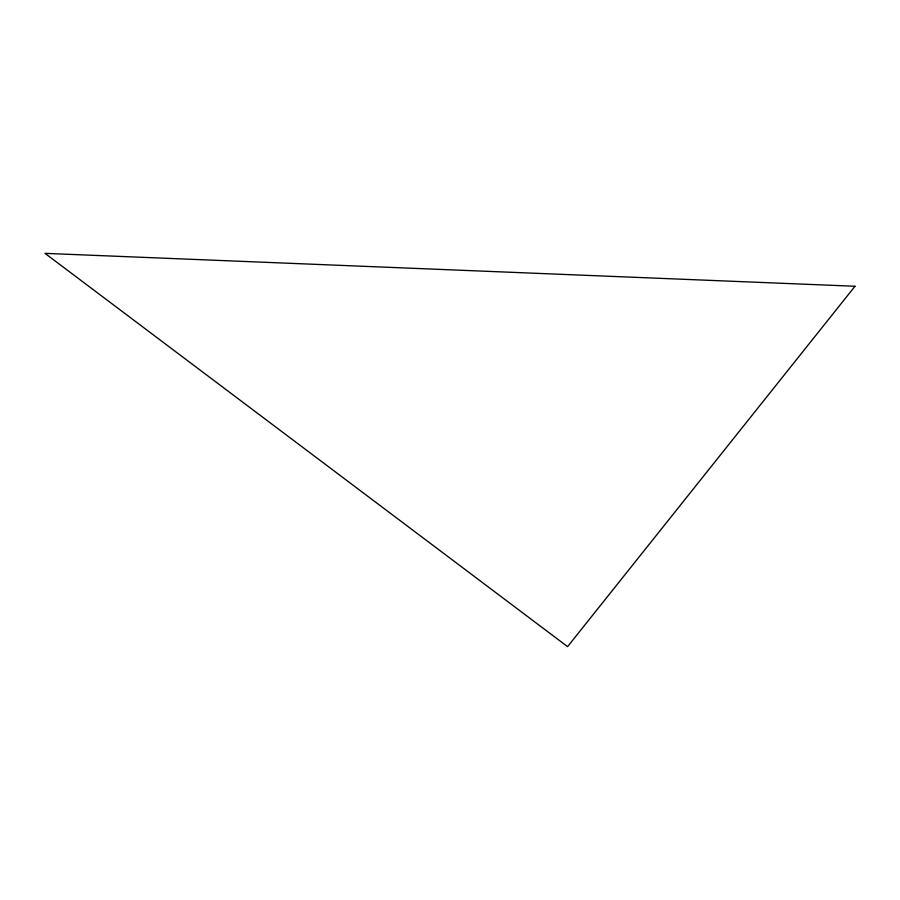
<?xml version="1.0" encoding="UTF-8"?>
<svg xmlns="http://www.w3.org/2000/svg" width="900" height="900" viewBox="0 0 900 900"><rect width="100%" height="100%" fill="white"/><g stroke="black" fill="none" stroke-linecap="round" stroke-linejoin="round"><path stroke-width="1.35" d="M855 286.256L567.585 646.639L45 253.361L855 286.256"/></g></svg>
